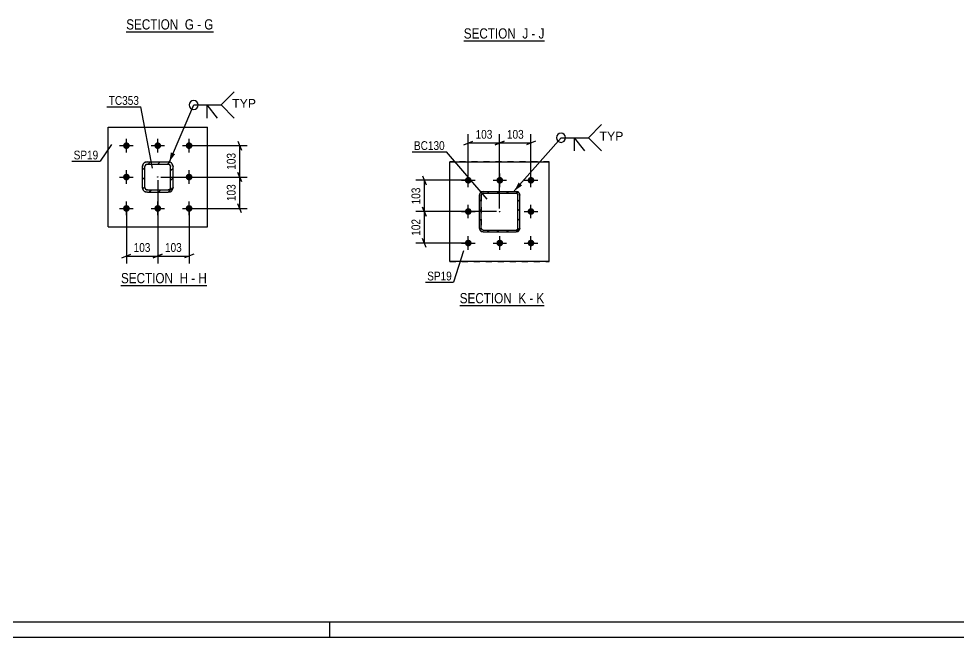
# Model space of a CAD drawing. Header units: millimetres. Extents: x 0 to 1189, y 0 to 841.
# Drawn here: x 457.3 to 764.5, y 0 to 202.1 of the extents above; entities that cross this region are included whole.
import ezdxf

# ---------------------------------------------------------------- set-up
doc = ezdxf.new("R2010")
doc.units = ezdxf.units.MM
doc.linetypes.add('DXK_LINE_DOT2', pattern=[3.9198, 1.9599, -1.9599])
doc.linetypes.add('DXK_LINE_DOT3', pattern=[5.9187, 2.979, -0.9799, 0.9799, -0.9799])
doc.styles.add('Arial', font='ARIAL.TTF', dxfattribs={"height": 0.2})
doc.styles.add('Arial Narrow', font='ARIALN.TTF', dxfattribs={"height": 0.2})

# ---------------------------------------------------------------- blocks, each defined once
blk = doc.blocks.new('Unknown-761548908-1132')
at = {"color": 5, "linetype": 'Continuous'}
for p, q in [((5, 5), (1184, 5)), ((559, 0), (559, 5)), ((0, 0), (1189, 0))]:
    blk.add_line(p, q, dxfattribs=at)
blk = doc.blocks.new('Unknown-761548908-12 - 6586')
at = {"color": 6, "linetype": 'Continuous'}
blk.add_line((492.43, 197.85), (520.93, 197.85), dxfattribs=at)
at = {"color": 0, "linetype": 'Continuous'}
blk.add_wipeout([(510.54, 198.6), (510.54, 202.1), (492.43, 202.1), (492.43, 198.6)], dxfattribs=at)
at = {"color": 7, "linetype": 'Continuous', "style": 'Arial Narrow'}
blk.add_text('SECTION ', height=3.34, dxfattribs=at).set_placement((492.43, 198.6))
at = {"color": 0, "linetype": 'Continuous'}
blk.add_wipeout([(514.57, 198.6), (514.57, 202.1), (511.59, 202.1), (511.59, 198.6)], dxfattribs=at)
blk.add_wipeout([(516.89, 198.6), (516.89, 202.1), (515.62, 202.1), (515.62, 198.6)], dxfattribs=at)
at = {"color": 7, "linetype": 'Continuous', "style": 'Arial Narrow'}
blk.add_text('G', height=3.34, dxfattribs=at).set_placement((511.59, 198.6))
at = {"color": 0, "linetype": 'Continuous'}
blk.add_wipeout([(520.93, 198.6), (520.93, 202.1), (517.94, 202.1), (517.94, 198.6)], dxfattribs=at)
at = {"color": 7, "linetype": 'Continuous', "style": 'Arial Narrow'}
for s, p in [('-', (515.62, 198.6)), ('G', (517.94, 198.6))]:
    blk.add_text(s, height=3.34, dxfattribs=at).set_placement(p)
blk = doc.blocks.new('Unknown-761548908-14 - 6385')
at = {"color": 6, "linetype": 'Continuous'}
blk.add_line((490.71, 114.93), (518.78, 114.93), dxfattribs=at)
at = {"color": 0, "linetype": 'Continuous'}
blk.add_wipeout([(508.82, 115.68), (508.82, 119.18), (490.71, 119.18), (490.71, 115.68)], dxfattribs=at)
at = {"color": 7, "linetype": 'Continuous', "style": 'Arial Narrow'}
blk.add_text('SECTION ', height=3.34, dxfattribs=at).set_placement((490.71, 115.68))
at = {"color": 0, "linetype": 'Continuous'}
blk.add_wipeout([(512.64, 115.68), (512.64, 119.18), (509.87, 119.18), (509.87, 115.68)], dxfattribs=at)
blk.add_wipeout([(514.97, 115.68), (514.97, 119.18), (513.69, 119.18), (513.69, 115.68)], dxfattribs=at)
at = {"color": 7, "linetype": 'Continuous', "style": 'Arial Narrow'}
blk.add_text('H', height=3.34, dxfattribs=at).set_placement((509.87, 115.68))
at = {"color": 0, "linetype": 'Continuous'}
blk.add_wipeout([(518.78, 115.68), (518.78, 119.18), (516.02, 119.18), (516.02, 115.68)], dxfattribs=at)
at = {"color": 7, "linetype": 'Continuous', "style": 'Arial Narrow'}
for s, p in [('-', (513.69, 115.68)), ('H', (516.02, 115.68))]:
    blk.add_text(s, height=3.34, dxfattribs=at).set_placement(p)
blk = doc.blocks.new('Unknown-761548908-19 - 2091')
at = {"color": 6, "linetype": 'Continuous'}
blk.add_line((602.8, 194.89), (629.17, 194.89), dxfattribs=at)
at = {"color": 0, "linetype": 'Continuous'}
blk.add_wipeout([(620.91, 195.64), (620.91, 199.14), (602.8, 199.14), (602.8, 195.64)], dxfattribs=at)
at = {"color": 7, "linetype": 'Continuous', "style": 'Arial Narrow'}
blk.add_text('SECTION ', height=3.34, dxfattribs=at).set_placement((602.8, 195.64))
at = {"color": 0, "linetype": 'Continuous'}
blk.add_wipeout([(623.87, 195.64), (623.87, 199.14), (621.96, 199.14), (621.96, 195.64)], dxfattribs=at)
blk.add_wipeout([(626.2, 195.64), (626.2, 199.14), (624.92, 199.14), (624.92, 195.64)], dxfattribs=at)
at = {"color": 7, "linetype": 'Continuous', "style": 'Arial Narrow'}
blk.add_text('J', height=3.34, dxfattribs=at).set_placement((621.96, 195.64))
at = {"color": 0, "linetype": 'Continuous'}
blk.add_wipeout([(629.17, 195.64), (629.17, 199.14), (627.25, 199.14), (627.25, 195.64)], dxfattribs=at)
at = {"color": 7, "linetype": 'Continuous', "style": 'Arial Narrow'}
for s, p in [('-', (624.92, 195.64)), ('J', (627.25, 195.64))]:
    blk.add_text(s, height=3.34, dxfattribs=at).set_placement(p)
blk = doc.blocks.new('Unknown-761548908-40 - 1378')
at = {"color": 6, "linetype": 'Continuous'}
blk.add_line((601.47, 108.38), (629.12, 108.38), dxfattribs=at)
at = {"color": 0, "linetype": 'Continuous'}
blk.add_wipeout([(619.58, 109.13), (619.58, 112.63), (601.47, 112.63), (601.47, 109.13)], dxfattribs=at)
at = {"color": 7, "linetype": 'Continuous', "style": 'Arial Narrow'}
blk.add_text('SECTION ', height=3.34, dxfattribs=at).set_placement((601.47, 109.13))
at = {"color": 0, "linetype": 'Continuous'}
blk.add_wipeout([(623.19, 109.13), (623.19, 112.63), (620.63, 112.63), (620.63, 109.13)], dxfattribs=at)
blk.add_wipeout([(625.51, 109.13), (625.51, 112.63), (624.24, 112.63), (624.24, 109.13)], dxfattribs=at)
at = {"color": 7, "linetype": 'Continuous', "style": 'Arial Narrow'}
blk.add_text('K', height=3.34, dxfattribs=at).set_placement((620.63, 109.13))
at = {"color": 0, "linetype": 'Continuous'}
blk.add_wipeout([(629.12, 109.13), (629.12, 112.63), (626.56, 112.63), (626.56, 109.13)], dxfattribs=at)
at = {"color": 7, "linetype": 'Continuous', "style": 'Arial Narrow'}
for s, p in [('-', (624.24, 109.13)), ('K', (626.56, 109.13))]:
    blk.add_text(s, height=3.34, dxfattribs=at).set_placement(p)
blk = doc.blocks.new('Part-761548908-6485 - 6385')
at = {"color": 2, "linetype": 'Continuous'}
for p, q in [((486.48, 134.14), (486.48, 166.64)), ((486.48, 166.64), (518.98, 166.64)), ((518.98, 134.14), (518.98, 166.64)), ((486.48, 134.14), (518.98, 134.14))]:
    blk.add_line(p, q, dxfattribs=at)
blk = doc.blocks.new('Bolt-761548908-6427 - 6385')
at = {"linetype": 'Continuous'}
for points in [[(492.48, 161.74, -1), (492.48, 159.54, -1)], [(502.73, 161.74, -1), (502.73, 159.54, -1)], [(512.98, 161.74, -1), (512.98, 159.54, -1)], [(492.48, 151.49, -1), (492.48, 149.29, -1)], [(512.98, 151.49, -1), (512.98, 149.29, -1)], [(492.48, 141.24, -1), (492.48, 139.04, -1)], [(502.73, 141.24, -1), (502.73, 139.04, -1)], [(512.98, 141.24, -1), (512.98, 139.04, -1)]]:
    blk.add_hatch(color=1, dxfattribs=at).paths.add_polyline_path(points)
at = {"color": 1, "linetype": 'Continuous'}
for p, q in [((492.48, 158.44), (492.48, 162.84)), ((502.73, 158.44), (502.73, 162.84)), ((512.98, 158.44), (512.98, 162.84)), ((490.28, 160.64), (494.68, 160.64)), ((500.53, 160.64), (504.93, 160.64)), ((510.78, 160.64), (515.18, 160.64)), ((492.48, 148.19), (492.48, 152.59)), ((512.98, 148.19), (512.98, 152.59)), ((490.28, 150.39), (494.68, 150.39)), ((510.78, 150.39), (515.18, 150.39)), ((492.48, 137.94), (492.48, 142.34)), ((502.73, 137.94), (502.73, 142.34)), ((512.98, 137.94), (512.98, 142.34)), ((490.28, 140.14), (494.68, 140.14)), ((500.53, 140.14), (504.93, 140.14)), ((510.78, 140.14), (515.18, 140.14))]:
    blk.add_line(p, q, dxfattribs=at)
blk = doc.blocks.new('Part-761548908-6455 - 6385')
at = {"linetype": 'Continuous'}
h = blk.add_hatch(dxfattribs=at)
h.set_pattern_fill('', scale=0.7, style=0, pattern_type=0)
h.set_pattern_definition([(45, (506.1308, 145.389), (-1.57154, 1.57154), [])])
h.paths.add_polyline_path([(499.33, 145.39), (506.13, 145.39), (506.74, 145.51), (507.26, 145.86), (507.61, 146.38), (507.73, 146.99), (507.73, 153.79), (507.61, 154.4), (507.26, 154.92), (506.74, 155.27), (506.13, 155.39), (499.33, 155.39), (498.72, 155.27), (498.2, 154.92), (497.85, 154.4), (497.73, 153.79), (497.73, 146.99), (497.85, 146.38), (498.2, 145.86), (498.72, 145.51)])
h.paths.add_polyline_path([(498.59, 146.68), (498.53, 146.99), (498.53, 153.79), (498.59, 154.1), (498.77, 154.35), (499.02, 154.53), (499.33, 154.59), (506.13, 154.59), (506.44, 154.53), (506.7, 154.35), (506.87, 154.1), (506.93, 153.79), (506.93, 146.99), (506.87, 146.68), (506.7, 146.42), (506.44, 146.25), (506.13, 146.19), (499.33, 146.19), (499.02, 146.25), (498.77, 146.42)])
blk.add_hatch(color=30, dxfattribs=at).paths.add_polyline_path([(502.73, 150.29, -1), (502.73, 150.49, -1)])
at = {"color": 7, "linetype": 'DXK_LINE_DOT2'}
for p, q in [((497.73, 153.79), (497.85, 154.4)), ((497.73, 146.99), (497.73, 153.79)), ((498.59, 154.1), (498.53, 153.79)), ((498.53, 146.99), (498.53, 153.79)), ((498.72, 155.27), (499.33, 155.39)), ((499.33, 154.59), (499.02, 154.53)), ((499.33, 155.39), (506.13, 155.39)), ((499.33, 154.59), (506.13, 154.59)), ((506.13, 155.39), (506.74, 155.27)), ((506.44, 154.53), (506.13, 154.59)), ((506.93, 153.79), (506.87, 154.1)), ((506.93, 146.99), (506.93, 153.79)), ((507.61, 154.4), (507.73, 153.79)), ((507.73, 146.99), (507.73, 153.79)), ((497.85, 146.38), (497.73, 146.99)), ((498.53, 146.99), (498.59, 146.68)), ((499.33, 145.39), (498.72, 145.51)), ((499.02, 146.25), (499.33, 146.19)), ((499.33, 146.19), (506.13, 146.19)), ((499.33, 145.39), (506.13, 145.39)), ((506.13, 146.19), (506.44, 146.25)), ((506.74, 145.51), (506.13, 145.39)), ((506.87, 146.68), (506.93, 146.99)), ((507.73, 146.99), (507.61, 146.38))]:
    blk.add_line(p, q, dxfattribs=at)
at = {"color": 2, "linetype": 'Continuous'}
for p, q in [((497.85, 154.4), (497.73, 153.79)), ((497.73, 146.99), (497.73, 153.79)), ((498.53, 153.79), (498.59, 154.1)), ((498.53, 146.99), (498.53, 153.79)), ((499.33, 155.39), (498.72, 155.27)), ((499.02, 154.53), (499.33, 154.59)), ((499.33, 155.39), (506.13, 155.39)), ((499.33, 154.59), (506.13, 154.59)), ((506.74, 155.27), (506.13, 155.39)), ((506.13, 154.59), (506.44, 154.53)), ((506.87, 154.1), (506.93, 153.79)), ((506.93, 146.99), (506.93, 153.79)), ((507.73, 153.79), (507.61, 154.4)), ((507.73, 146.99), (507.73, 153.79)), ((497.73, 146.99), (497.85, 146.38)), ((498.59, 146.68), (498.53, 146.99)), ((498.72, 145.51), (499.33, 145.39)), ((499.33, 146.19), (499.02, 146.25)), ((499.33, 146.19), (506.13, 146.19)), ((499.33, 145.39), (506.13, 145.39)), ((506.44, 146.25), (506.13, 146.19)), ((506.13, 145.39), (506.74, 145.51)), ((506.93, 146.99), (506.87, 146.68)), ((507.61, 146.38), (507.73, 146.99))]:
    blk.add_line(p, q, dxfattribs=at)
at = {"color": 7, "linetype": 'DXK_LINE_DOT3'}
blk.add_line((502.73, 150.39), (502.73, 150.39), dxfattribs=at)
at = {"color": 30, "linetype": 'DXK_LINE_DOT3'}
blk.add_line((502.73, 150.39), (502.73, 150.39), dxfattribs=at)
at = {"color": 30, "linetype": 'Continuous'}
blk.add_circle((502.73, 150.39), 0.1, dxfattribs=at)
at = {"color": 7, "linetype": 'DXK_LINE_DOT2'}
for centre, radius, start, end in [((499.33, 153.79), 1.6, 112.5, 157.5), ((499.33, 153.79), 0.8, 112.5, 157.5), ((506.13, 153.79), 0.8, 22.5, 67.5), ((506.13, 153.79), 1.6, 22.5, 67.5), ((499.33, 146.99), 1.6, 202.5, 247.5), ((499.33, 146.99), 0.8, 202.5, 247.5), ((506.13, 146.99), 0.8, 292.5, 337.5), ((506.13, 146.99), 1.6, 292.5, 337.5)]:
    blk.add_arc(centre, radius, start, end, dxfattribs=at)
at = {"color": 2, "linetype": 'Continuous'}
for centre, radius, start, end in [((499.33, 153.79), 1.6, 112.5, 157.5), ((499.33, 153.79), 0.8, 112.5, 157.5), ((506.13, 153.79), 0.8, 22.5, 67.5), ((506.13, 153.79), 1.6, 22.5, 67.5), ((499.33, 146.99), 1.6, 202.5, 247.5), ((499.33, 146.99), 0.8, 202.5, 247.5), ((506.13, 146.99), 0.8, 292.5, 337.5), ((506.13, 146.99), 1.6, 292.5, 337.5)]:
    blk.add_arc(centre, radius, start, end, dxfattribs=at)
blk = doc.blocks.new('Part-761548908-1427 - 1378')
at = {"linetype": 'Continuous'}
h = blk.add_hatch(dxfattribs=at)
h.set_pattern_fill('', scale=0.7, style=0, pattern_type=0)
h.set_pattern_definition([(45, (619.9344, 132.4684), (-1.57154, 1.57154), [])])
h.paths.add_polyline_path([(609.13, 132.47), (619.93, 132.47), (620.39, 132.56), (620.78, 132.82), (621.04, 133.21), (621.13, 133.67), (621.13, 144.47), (621.04, 144.93), (620.78, 145.32), (620.39, 145.58), (619.93, 145.67), (609.13, 145.67), (608.68, 145.58), (608.29, 145.32), (608.03, 144.93), (607.93, 144.47), (607.93, 133.67), (608.03, 133.21), (608.29, 132.82), (608.68, 132.56)])
h.paths.add_polyline_path([(608.58, 133.44), (608.53, 133.67), (608.53, 144.47), (608.58, 144.7), (608.71, 144.89), (608.9, 145.02), (609.13, 145.07), (619.93, 145.07), (620.16, 145.02), (620.36, 144.89), (620.49, 144.7), (620.53, 144.47), (620.53, 133.67), (620.49, 133.44), (620.36, 133.24), (620.16, 133.11), (619.93, 133.07), (609.13, 133.07), (608.9, 133.11), (608.71, 133.24)])
blk.add_hatch(color=30, dxfattribs=at).paths.add_polyline_path([(614.53, 138.97, -1), (614.53, 139.17, -1)])
at = {"color": 7, "linetype": 'DXK_LINE_DOT2'}
for p, q in [((607.93, 144.47), (608.03, 144.93)), ((607.93, 133.67), (607.93, 144.47)), ((608.58, 144.7), (608.53, 144.47)), ((608.53, 144.47), (608.53, 133.67)), ((608.71, 144.89), (608.58, 144.7)), ((608.68, 145.58), (609.13, 145.67)), ((608.9, 145.02), (608.71, 144.89)), ((609.13, 145.07), (608.9, 145.02)), ((609.13, 145.67), (619.93, 145.67)), ((609.13, 145.07), (619.93, 145.07)), ((619.93, 145.67), (620.39, 145.58)), ((620.16, 145.02), (619.93, 145.07)), ((620.36, 144.89), (620.16, 145.02)), ((620.49, 144.7), (620.36, 144.89)), ((620.53, 144.47), (620.49, 144.7)), ((620.53, 133.67), (620.53, 144.47)), ((621.04, 144.93), (621.13, 144.47)), ((621.13, 133.67), (621.13, 144.47)), ((608.03, 133.21), (607.93, 133.67)), ((608.53, 133.67), (608.58, 133.44)), ((608.58, 133.44), (608.71, 133.24)), ((609.13, 132.47), (608.68, 132.56)), ((608.71, 133.24), (608.9, 133.11)), ((608.9, 133.11), (609.13, 133.07)), ((609.13, 133.07), (619.93, 133.07)), ((609.13, 132.47), (619.93, 132.47)), ((619.93, 133.07), (620.16, 133.11)), ((620.39, 132.56), (619.93, 132.47)), ((620.16, 133.11), (620.36, 133.24)), ((620.36, 133.24), (620.49, 133.44)), ((620.49, 133.44), (620.53, 133.67)), ((621.13, 133.67), (621.04, 133.21))]:
    blk.add_line(p, q, dxfattribs=at)
at = {"color": 2, "linetype": 'Continuous'}
for p, q in [((608.03, 144.93), (607.93, 144.47)), ((607.93, 133.67), (607.93, 144.47)), ((608.53, 144.47), (608.58, 144.7)), ((608.53, 133.67), (608.53, 144.47)), ((608.58, 144.7), (608.71, 144.89)), ((609.13, 145.67), (608.68, 145.58)), ((608.71, 144.89), (608.9, 145.02)), ((608.9, 145.02), (609.13, 145.07)), ((609.13, 145.67), (619.93, 145.67)), ((609.13, 145.07), (619.93, 145.07)), ((620.39, 145.58), (619.93, 145.67)), ((619.93, 145.07), (620.16, 145.02)), ((620.16, 145.02), (620.36, 144.89)), ((620.36, 144.89), (620.49, 144.7)), ((620.49, 144.7), (620.53, 144.47)), ((620.53, 133.67), (620.53, 144.47)), ((621.13, 144.47), (621.04, 144.93)), ((621.13, 133.67), (621.13, 144.47)), ((607.93, 133.67), (608.03, 133.21)), ((608.58, 133.44), (608.53, 133.67)), ((608.71, 133.24), (608.58, 133.44)), ((608.68, 132.56), (609.13, 132.47)), ((608.9, 133.11), (608.71, 133.24)), ((609.13, 133.07), (608.9, 133.11)), ((609.13, 133.07), (619.93, 133.07)), ((609.13, 132.47), (619.93, 132.47)), ((620.16, 133.11), (619.93, 133.07)), ((619.93, 132.47), (620.39, 132.56)), ((620.36, 133.24), (620.16, 133.11)), ((620.49, 133.44), (620.36, 133.24)), ((620.53, 133.67), (620.49, 133.44)), ((621.04, 133.21), (621.13, 133.67))]:
    blk.add_line(p, q, dxfattribs=at)
at = {"color": 7, "linetype": 'DXK_LINE_DOT3'}
blk.add_line((614.53, 139.07), (614.53, 139.07), dxfattribs=at)
at = {"color": 30, "linetype": 'DXK_LINE_DOT3'}
blk.add_line((614.53, 139.07), (614.53, 139.07), dxfattribs=at)
at = {"color": 30, "linetype": 'Continuous'}
blk.add_circle((614.53, 139.07), 0.1, dxfattribs=at)
at = {"color": 7, "linetype": 'DXK_LINE_DOT2'}
for centre, start, end in [((609.13, 144.47), 112.5, 157.5), ((619.93, 144.47), 22.5, 67.5), ((609.13, 133.67), 202.5, 247.5), ((619.93, 133.67), 292.5, 337.5)]:
    blk.add_arc(centre, 1.2, start, end, dxfattribs=at)
at = {"color": 2, "linetype": 'Continuous'}
for centre, start, end in [((609.13, 144.47), 112.5, 157.5), ((619.93, 144.47), 22.5, 67.5), ((609.13, 133.67), 202.5, 247.5), ((619.93, 133.67), 292.5, 337.5)]:
    blk.add_arc(centre, 1.2, start, end, dxfattribs=at)
blk = doc.blocks.new('Bolt-761548908-1460 - 1378')
at = {"linetype": 'Continuous'}
for points in [[(604.28, 150.42, -1), (604.28, 148.22, -1)], [(614.58, 150.42, -1), (614.58, 148.22, -1)], [(624.78, 150.42, -1), (624.78, 148.22, -1)], [(604.28, 140.22, -1), (604.28, 138.02, -1)], [(624.78, 140.22, -1), (624.78, 138.02, -1)], [(604.28, 129.92, -1), (604.28, 127.72, -1)], [(614.58, 129.92, -1), (614.58, 127.72, -1)], [(624.78, 129.92, -1), (624.78, 127.72, -1)]]:
    blk.add_hatch(color=1, dxfattribs=at).paths.add_polyline_path(points)
at = {"color": 1, "linetype": 'Continuous'}
for p, q in [((604.28, 147.12), (604.28, 151.52)), ((614.58, 147.12), (614.58, 151.52)), ((624.78, 147.12), (624.78, 151.52)), ((602.08, 149.32), (606.48, 149.32)), ((612.38, 149.32), (616.78, 149.32)), ((622.58, 149.32), (626.98, 149.32)), ((604.28, 136.92), (604.28, 141.32)), ((624.78, 136.92), (624.78, 141.32)), ((602.08, 139.12), (606.48, 139.12)), ((622.58, 139.12), (626.98, 139.12)), ((604.28, 126.62), (604.28, 131.02)), ((614.58, 126.62), (614.58, 131.02)), ((624.78, 126.62), (624.78, 131.02)), ((602.08, 128.82), (606.48, 128.82)), ((612.38, 128.82), (616.78, 128.82)), ((622.58, 128.82), (626.98, 128.82))]:
    blk.add_line(p, q, dxfattribs=at)
blk = doc.blocks.new('Part-761548908-1503 - 1378')
at = {"color": 2, "linetype": 'Continuous'}
for p, q in [((598.28, 122.82), (598.28, 155.32)), ((598.28, 155.32), (630.78, 155.32)), ((630.78, 122.82), (630.78, 155.32)), ((630.78, 122.82), (598.28, 122.82))]:
    blk.add_line(p, q, dxfattribs=at)
at = {"color": 7, "linetype": 'DXK_LINE_DOT2'}
for p, q in [((630.78, 155.32), (598.28, 155.32)), ((598.28, 122.82), (630.78, 122.82))]:
    blk.add_line(p, q, dxfattribs=at)
blk = doc.blocks.new('StraightDimension-761548908-6532 - 6385')
at = {"color": 7, "linetype": 'Continuous'}
for p, q in [((502.73, 149.39), (502.73, 122.18)), ((512.98, 139.14), (512.98, 122.18)), ((501.23, 123.98), (504.23, 125.18)), ((502.73, 124.58), (512.98, 124.58)), ((514.48, 125.18), (511.48, 123.98))]:
    blk.add_line(p, q, dxfattribs=at)
at = {"color": 0}
blk.add_wipeout([(511.2, 125.33), (511.2, 129.53), (504.51, 129.53), (504.51, 125.33)], dxfattribs=at)
at = {"color": 3, "style": 'Arial Narrow'}
blk.add_text('103', height=2.863, dxfattribs=at).set_placement((505.11, 125.93))
blk = doc.blocks.new('StraightDimension-761548908-6533 - 6385')
at = {"color": 7, "linetype": 'Continuous'}
for p, q in [((502.73, 149.39), (502.73, 122.18)), ((492.48, 139.14), (492.48, 122.18)), ((490.98, 123.98), (493.98, 125.18)), ((492.48, 124.58), (502.73, 124.58)), ((504.23, 125.18), (501.23, 123.98))]:
    blk.add_line(p, q, dxfattribs=at)
at = {"color": 0}
blk.add_wipeout([(500.95, 125.33), (500.95, 129.53), (494.26, 129.53), (494.26, 125.33)], dxfattribs=at)
at = {"color": 3, "style": 'Arial Narrow'}
blk.add_text('103', height=2.863, dxfattribs=at).set_placement((494.86, 125.93))
blk = doc.blocks.new('StraightDimension-761548908-14753 - 6385')
at = {"color": 7, "linetype": 'Continuous'}
for p, q in [((513.98, 160.64), (531.94, 160.64)), ((528.94, 162.14), (530.14, 159.14)), ((529.54, 150.39), (529.54, 160.64)), ((530.14, 148.89), (528.94, 151.89)), ((503.73, 150.39), (531.94, 150.39))]:
    blk.add_line(p, q, dxfattribs=at)
at = {"color": 0}
blk.add_wipeout([(528.79, 158.86), (524.59, 158.86), (524.59, 152.17), (528.79, 152.17)], dxfattribs=at)
at = {"color": 3, "style": 'Arial Narrow'}
blk.add_text('103', height=2.863, rotation=90.0002, dxfattribs=at).set_placement((528.19, 152.77))
blk = doc.blocks.new('StraightDimension-761548908-14754 - 6385')
at = {"color": 7, "linetype": 'Continuous'}
for p, q in [((528.94, 151.89), (530.14, 148.89)), ((503.73, 150.39), (531.94, 150.39)), ((529.54, 140.14), (529.54, 150.39)), ((530.14, 138.64), (528.94, 141.64)), ((513.98, 140.14), (531.94, 140.14))]:
    blk.add_line(p, q, dxfattribs=at)
at = {"color": 0}
blk.add_wipeout([(528.79, 148.61), (524.59, 148.61), (524.59, 141.92), (528.79, 141.92)], dxfattribs=at)
at = {"color": 3, "style": 'Arial Narrow'}
blk.add_text('103', height=2.863, rotation=90.0002, dxfattribs=at).set_placement((528.19, 142.52))
blk = doc.blocks.new('StraightDimension-761548908-1529 - 1378')
at = {"color": 7, "linetype": 'Continuous'}
for p, q in [((589.34, 150.82), (590.54, 147.82)), ((603.28, 149.32), (587.09, 149.32)), ((589.94, 139.07), (589.94, 149.32)), ((613.53, 139.07), (587.09, 139.07)), ((590.54, 137.57), (589.34, 140.57))]:
    blk.add_line(p, q, dxfattribs=at)
at = {"color": 0}
blk.add_wipeout([(589.19, 147.54), (584.99, 147.54), (584.99, 140.85), (589.19, 140.85)], dxfattribs=at)
at = {"color": 3, "style": 'Arial Narrow'}
blk.add_text('103', height=2.863, rotation=90.0002, dxfattribs=at).set_placement((588.59, 141.45))
blk = doc.blocks.new('StraightDimension-761548908-1515 - 1378')
at = {"color": 7, "linetype": 'Continuous'}
for p, q in [((613.53, 139.07), (587.09, 139.07)), ((589.34, 140.57), (590.54, 137.57)), ((589.94, 128.82), (589.94, 139.07)), ((590.54, 127.32), (589.34, 130.32)), ((603.28, 128.82), (587.09, 128.82))]:
    blk.add_line(p, q, dxfattribs=at)
at = {"color": 0}
blk.add_wipeout([(589.19, 137.29), (584.99, 137.29), (584.99, 130.6), (589.19, 130.6)], dxfattribs=at)
at = {"color": 3, "style": 'Arial Narrow'}
blk.add_text('102', height=2.863, rotation=90.0002, dxfattribs=at).set_placement((588.59, 131.2))
blk = doc.blocks.new('StraightDimension-761548908-1540 - 1378')
at = {"color": 7, "linetype": 'Continuous'}
for p, q in [((604.28, 150.32), (604.28, 164.41)), ((614.53, 140.07), (614.53, 164.41)), ((602.78, 160.96), (605.78, 162.16)), ((604.28, 161.56), (614.53, 161.56)), ((616.03, 162.16), (613.03, 160.96))]:
    blk.add_line(p, q, dxfattribs=at)
at = {"color": 0}
blk.add_wipeout([(612.75, 162.31), (612.75, 166.51), (606.07, 166.51), (606.07, 162.31)], dxfattribs=at)
at = {"color": 3, "style": 'Arial Narrow'}
blk.add_text('103', height=2.863, dxfattribs=at).set_placement((606.67, 162.91))
blk = doc.blocks.new('StraightDimension-761548908-1549 - 1378')
at = {"color": 7, "linetype": 'Continuous'}
for p, q in [((614.53, 140.07), (614.53, 164.41)), ((624.78, 150.32), (624.78, 164.41)), ((613.03, 160.96), (616.03, 162.16)), ((614.53, 161.56), (624.78, 161.56)), ((626.28, 162.16), (623.28, 160.96))]:
    blk.add_line(p, q, dxfattribs=at)
at = {"color": 0}
blk.add_wipeout([(623, 162.31), (623, 166.51), (616.32, 166.51), (616.32, 162.31)], dxfattribs=at)
at = {"color": 3, "style": 'Arial Narrow'}
blk.add_text('103', height=2.863, dxfattribs=at).set_placement((616.92, 162.91))
blk = doc.blocks.new('Mark-761548908-6451 - 6385')
at = {"color": 0}
blk.add_wipeout([(496.6, 173.98), (496.6, 176.98), (486.73, 176.98), (486.73, 173.98)], dxfattribs=at)
blk.add_wipeout([(496.6, 173.98), (496.6, 176.98), (486.73, 176.98), (486.73, 173.98)], dxfattribs=at)
at = {"color": 30, "linetype": 'Continuous'}
for p in [(486.13, 173.38), (501.01, 153.32)]:
    blk.add_line(p, (497.2, 173.38), dxfattribs=at)
at = {"color": 3, "style": 'Arial Narrow'}
blk.add_text('TC353', height=2.863, dxfattribs=at).set_placement((486.73, 173.98))
blk = doc.blocks.new('Mark-761548908-6481 - 6385')
at = {"color": 0}
blk.add_wipeout([(483.28, 156.15), (483.28, 159.15), (475.24, 159.15), (475.24, 156.15)], dxfattribs=at)
blk.add_wipeout([(483.28, 156.15), (483.28, 159.15), (475.24, 159.15), (475.24, 156.15)], dxfattribs=at)
at = {"color": 30, "linetype": 'Continuous'}
for p in [(487.57, 161.04), (474.64, 155.55)]:
    blk.add_line(p, (483.88, 155.55), dxfattribs=at)
at = {"color": 3, "style": 'Arial Narrow'}
blk.add_text('SP19', height=2.863, dxfattribs=at).set_placement((475.24, 156.15))
blk = doc.blocks.new('WeldMark-761548908-6572 - 6385')
at = {"linetype": 'Continuous'}
blk.add_hatch(color=30, dxfattribs=at).paths.add_polyline_path([(508.4, 157.85), (506.53, 155.39), (507.02, 158.44)])
at = {"color": 30, "linetype": 'Continuous'}
for p, q in [((506.53, 155.39), (514.48, 173.94)), ((514.48, 173.94), (523.48, 173.94))]:
    blk.add_line(p, q, dxfattribs=at)
at = {"color": 3, "linetype": 'Continuous'}
for q in [(522.2, 169.65), (518.77, 169.65)]:
    blk.add_line((518.77, 173.94), q, dxfattribs=at)
for start, end in [(90, 270), (270, 90)]:
    blk.add_arc((514.48, 173.94), 1.5, start, end, dxfattribs=at)
at = {"color": 0, "linetype": 'Continuous'}
blk.add_wipeout([(534.86, 173.04), (534.86, 176.04), (527.08, 176.04), (527.08, 173.04)], dxfattribs=at)
blk.add_wipeout([(534.86, 173.04), (534.86, 176.04), (527.08, 176.04), (527.08, 173.04)], dxfattribs=at)
at = {"color": 3, "linetype": 'Continuous'}
for q in [(527.77, 178.22), (527.77, 169.65)]:
    blk.add_line((523.48, 173.94), q, dxfattribs=at)
at = {"color": 3, "linetype": 'Continuous', "style": 'Arial'}
blk.add_text('TYP', height=2.865, dxfattribs=at).set_placement((527.08, 173.04))
blk = doc.blocks.new('Mark-761548908-1499 - 1378')
at = {"color": 0}
blk.add_wipeout([(598.89, 116.6), (598.89, 119.6), (590.85, 119.6), (590.85, 116.6)], dxfattribs=at)
blk.add_wipeout([(598.89, 116.6), (598.89, 119.6), (590.85, 119.6), (590.85, 116.6)], dxfattribs=at)
at = {"color": 30, "linetype": 'Continuous'}
for p in [(602.67, 126.24), (590.25, 116)]:
    blk.add_line(p, (599.49, 116), dxfattribs=at)
at = {"color": 3, "style": 'Arial Narrow'}
blk.add_text('SP19', height=2.863, dxfattribs=at).set_placement((590.85, 116.6))
blk = doc.blocks.new('Mark-761548908-1422 - 1378')
at = {"color": 0}
blk.add_wipeout([(596.57, 159.23), (596.57, 162.23), (586.52, 162.23), (586.52, 159.23)], dxfattribs=at)
blk.add_wipeout([(596.57, 159.23), (596.57, 162.23), (586.52, 162.23), (586.52, 159.23)], dxfattribs=at)
at = {"color": 30, "linetype": 'Continuous'}
for p in [(585.92, 158.63), (610.46, 143.11)]:
    blk.add_line(p, (597.17, 158.63), dxfattribs=at)
at = {"color": 3, "style": 'Arial Narrow'}
blk.add_text('BC130', height=2.863, dxfattribs=at).set_placement((586.52, 159.23))
blk = doc.blocks.new('WeldMark-761548908-1559 - 1378')
at = {"linetype": 'Continuous'}
blk.add_hatch(color=30, dxfattribs=at).paths.add_polyline_path([(621.87, 147.61), (619.33, 145.85), (620.75, 148.6)])
at = {"color": 30, "linetype": 'Continuous'}
for p, q in [((619.33, 145.85), (634.6, 163.22)), ((634.6, 163.22), (643.6, 163.22))]:
    blk.add_line(p, q, dxfattribs=at)
at = {"color": 3, "linetype": 'Continuous'}
for q in [(642.32, 158.94), (638.89, 158.94)]:
    blk.add_line((638.89, 163.22), q, dxfattribs=at)
for start, end in [(90, 270), (270, 90)]:
    blk.add_arc((634.6, 163.22), 1.5, start, end, dxfattribs=at)
at = {"color": 0, "linetype": 'Continuous'}
blk.add_wipeout([(654.98, 162.32), (654.98, 165.32), (647.2, 165.32), (647.2, 162.32)], dxfattribs=at)
blk.add_wipeout([(654.98, 162.32), (654.98, 165.32), (647.2, 165.32), (647.2, 162.32)], dxfattribs=at)
at = {"color": 3, "linetype": 'Continuous'}
for q in [(647.89, 167.51), (647.89, 158.94)]:
    blk.add_line((643.6, 163.22), q, dxfattribs=at)
at = {"color": 3, "linetype": 'Continuous', "style": 'Arial'}
blk.add_text('TYP', height=2.865, dxfattribs=at).set_placement((647.2, 162.32))

msp = doc.modelspace()

# ---------------------------------------------------------------- block references
for name in ['Unknown-761548908-1132', 'Part-761548908-6485 - 6385', 'Bolt-761548908-6427 - 6385', 'Part-761548908-6455 - 6385', 'Part-761548908-1503 - 1378', 'Bolt-761548908-1460 - 1378', 'Part-761548908-1427 - 1378']:
    msp.add_blockref(name, (0, 0))

# ---------------------------------------------------------------- next in the draw order: block references
for name in ['Unknown-761548908-12 - 6586', 'Unknown-761548908-19 - 2091', 'Mark-761548908-6451 - 6385', 'StraightDimension-761548908-1529 - 1378', 'StraightDimension-761548908-6532 - 6385', 'Unknown-761548908-14 - 6385', 'Unknown-761548908-40 - 1378']:
    msp.add_blockref(name, (0, 0))

# ---------------------------------------------------------------- next in the draw order: block references
for name in ['Mark-761548908-6481 - 6385', 'StraightDimension-761548908-6533 - 6385', 'StraightDimension-761548908-1515 - 1378']:
    msp.add_blockref(name, (0, 0))

# ---------------------------------------------------------------- next in the draw order: block references
for name in ['StraightDimension-761548908-1540 - 1378', 'StraightDimension-761548908-14753 - 6385', 'Mark-761548908-1499 - 1378']:
    msp.add_blockref(name, (0, 0))

# ---------------------------------------------------------------- next in the draw order: block references
for name in ['WeldMark-761548908-6572 - 6385', 'StraightDimension-761548908-1549 - 1378', 'Mark-761548908-1422 - 1378', 'StraightDimension-761548908-14754 - 6385']:
    msp.add_blockref(name, (0, 0))

# ---------------------------------------------------------------- next in the draw order: block references
msp.add_blockref('WeldMark-761548908-1559 - 1378', (0, 0))

doc.saveas('drawing.dxf')
